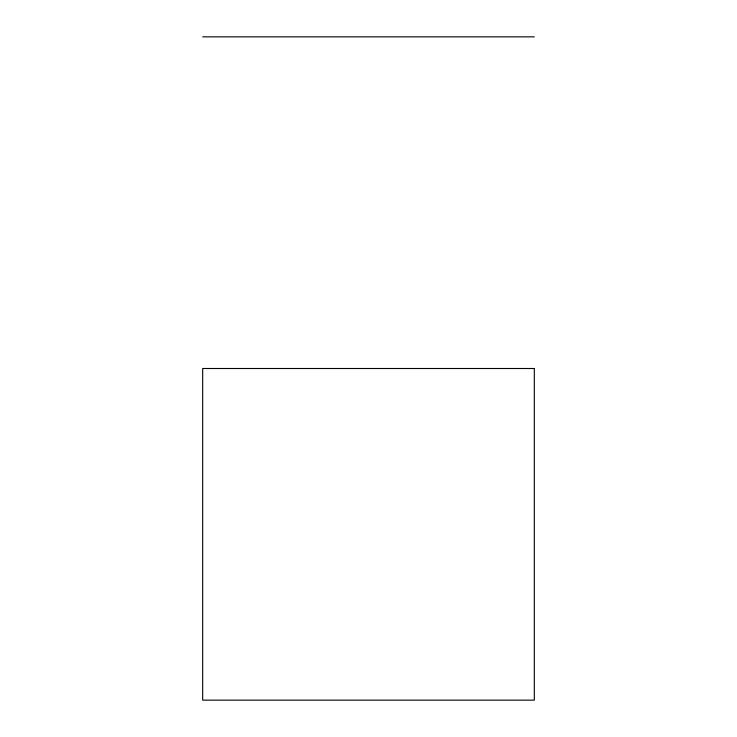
<?xml version="1.0" encoding="UTF-8"?>
<svg xmlns="http://www.w3.org/2000/svg" width="737" height="737" viewBox="0 0 737 737"><rect width="100%" height="100%" fill="white"/><g stroke="black" fill="none" stroke-linecap="round" stroke-linejoin="round"><path stroke-width="1.11" d="M202.675 36.85L534.325 36.85M534.325 368.5L202.675 368.5L202.675 700.15L534.325 700.15L534.325 368.5"/></g></svg>
